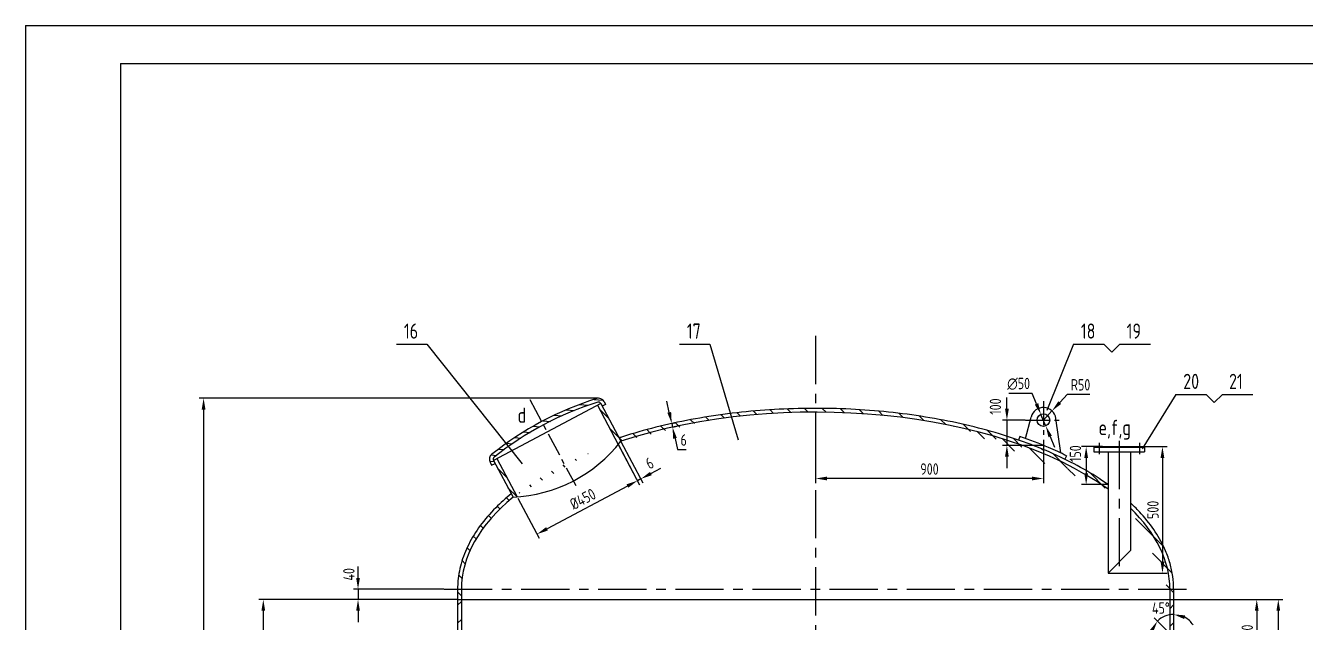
# Model space of a CAD drawing. Extents: x 104028 to 129789, y -4623 to 7992.
# Drawn here: x 120879 to 125937, y 5634 to 7992 of the extents above; entities that cross this region are included whole.
import ezdxf

# ---------------------------------------------------------------- set-up
doc = ezdxf.new("R2010")
doc.units = 0
doc.header["$LTSCALE"] = 3
doc.header["$MEASUREMENT"] = 0
doc.linetypes.add('CENTER', pattern=[50.8, 31.75, -6.35, 6.35, -6.35])
doc.layers.get('0').update_dxf_attribs({"linetype": 'CONTINUOUS'})
doc.layers.get('DEFPOINTS').update_dxf_attribs({"linetype": 'CONTINUOUS'})
for name, color, linetype in [('LAYERAXIS', 1, 'CENTER'), ('MAINLINE', 3, 'CONTINUOUS'), ('实线', 3, 'CONTINUOUS')]:
    doc.layers.add(name, color=color, linetype=linetype)
doc.styles.add('HZ', font='isocp.shx', dxfattribs={"width": 0.85, "bigfont": 'hztxt.shx'})
doc.dimstyles.new('C', dxfattribs={"dimtxt": 24, "dimasz": 24, "dimexe": 9.2, "dimexo": 0.1, "dimgap": 8, "dimtad": 1, "dimdec": 0, "dimdsep": 46, "dimtxsty": 'HZ', "dimcen": 0, "dimadec": 0, "dimazin": 0, "dimtfac": 1, "dimtdec": 4, "dimtmove": 2, "dimatfit": 3, "dimfxl": 0, "dimtolj": 1, "dimtzin": 0, "dimarcsym": 0})
doc.dimstyles.new('DWX', dxfattribs={"dimscale": 0, "dimtxt": 45, "dimasz": 45, "dimexe": 18, "dimexo": 0.625, "dimgap": 15, "dimtad": 1, "dimdec": 0, "dimdsep": 46, "dimtxsty": 'HZ', "dimcen": 0, "dimadec": 0, "dimazin": 0, "dimtfac": 1, "dimtdec": 0, "dimtmove": 2, "dimatfit": 3, "dimfxl": 0, "dimtolj": 1, "dimtzin": 0, "dimarcsym": 0})

# ---------------------------------------------------------------- blocks, each defined once
blk = doc.blocks.new('*D71')
at = {"color": 0, "lineweight": -2}
for p, q in [((123221.4, 6335.9), (123305.5, 6177.8)), ((123257.4, 6172.5), (122939.5, 6003.5)), ((122824.1, 6124.7), (122908.2, 5966.5))]:
    blk.add_line(p, q, dxfattribs=at)
at = {"color": 0}
for points in [[(123253.8, 6179.1), (123260.9, 6165.9), (123297.1, 6193.7)], [(122936, 6010.1), (122943, 5996.9), (122899.8, 5982.4)]]:
    blk.add_solid(points, dxfattribs=at)
at = {"layer": 'DEFPOINTS', "color": 0}
for p in [(123221.1, 6336.5), (122823.8, 6125.2), (122899.8, 5982.4)]:
    blk.add_point(p, dxfattribs=at)
at = {"color": 0, "insert": (123080.8, 6121.1), "char_height": 45, "attachment_point": 5, "rotation": 28, "style": 'HZ'}
blk.add_mtext('\\A1;%%C450', dxfattribs=at)
blk = doc.blocks.new('*D72')
at = {"color": 0, "lineweight": -2}
for p, q in [((123218.4, 6341.6), (123305.5, 6177.8)), ((123231.6, 6348.6), (123318.7, 6184.8)), ((123350, 6221.8), (123389.7, 6242.9)), ((123257.4, 6172.5), (123217.6, 6151.4)), ((123310.3, 6200.7), (123297.1, 6193.7))]:
    blk.add_line(p, q, dxfattribs=at)
at = {"color": 0}
for points in [[(123346.5, 6228.4), (123353.5, 6215.2), (123310.3, 6200.7)], [(123253.8, 6179.1), (123260.9, 6165.9), (123297.1, 6193.7)]]:
    blk.add_solid(points, dxfattribs=at)
at = {"layer": 'DEFPOINTS', "color": 0}
for p in [(123218.1, 6342.1), (123231.3, 6349.1), (123297.1, 6193.7)]:
    blk.add_point(p, dxfattribs=at)
at = {"color": 0, "insert": (123344.9, 6262.8), "char_height": 45, "attachment_point": 5, "rotation": 28, "style": 'HZ'}
blk.add_mtext('\\A1;6', dxfattribs=at)
blk = doc.blocks.new('*D73')
at = {"color": 0, "lineweight": -2}
for p, q in [((124001.1, 6280.2), (124001.1, 6184.2)), ((124901.1, 6280.2), (124901.1, 6184.2)), ((124856.1, 6202.2), (124046.1, 6202.2))]:
    blk.add_line(p, q, dxfattribs=at)
at = {"color": 0}
for points in [[(124046.1, 6209.7), (124046.1, 6194.7), (124001.1, 6202.2)], [(124856.1, 6209.7), (124856.1, 6194.7), (124901.1, 6202.2)]]:
    blk.add_solid(points, dxfattribs=at)
at = {"layer": 'DEFPOINTS', "color": 0}
for p in [(124001.1, 6280.8), (124901.1, 6280.8), (124001.1, 6202.2)]:
    blk.add_point(p, dxfattribs=at)
at = {"color": 0, "insert": (124451.1, 6239.7), "char_height": 45, "attachment_point": 5, "style": 'HZ'}
blk.add_mtext('\\A1;900', dxfattribs=at)
blk = doc.blocks.new('*D74')
at = {"color": 0, "lineweight": -2}
for p, q in [((125134.4, 6328.2), (125052.3, 6328.2)), ((125070.3, 6283.2), (125070.3, 6223.2)), ((125155.9, 6178.2), (125052.3, 6178.2))]:
    blk.add_line(p, q, dxfattribs=at)
at = {"color": 0}
for points in [[(125062.8, 6283.2), (125077.8, 6283.2), (125070.3, 6328.2)], [(125062.8, 6223.2), (125077.8, 6223.2), (125070.3, 6178.2)]]:
    blk.add_solid(points, dxfattribs=at)
at = {"layer": 'DEFPOINTS', "color": 0}
for p in [(125135.1, 6328.2), (125070.3, 6178.2), (125156.6, 6178.2)]:
    blk.add_point(p, dxfattribs=at)
at = {"color": 0, "insert": (125028, 6300.6), "char_height": 45, "attachment_point": 5, "rotation": 90, "style": 'HZ'}
blk.add_mtext('\\A1;150', dxfattribs=at)
blk = doc.blocks.new('*D75')
at = {"color": 0, "lineweight": -2}
for p, q in [((125267.7, 6328.2), (125389.8, 6328.2)), ((125371.8, 6283.2), (125371.8, 5873.2)), ((125157.2, 5828.2), (125389.8, 5828.2))]:
    blk.add_line(p, q, dxfattribs=at)
at = {"color": 0}
for points in [[(125364.3, 6283.2), (125379.3, 6283.2), (125371.8, 6328.2)], [(125364.3, 5873.2), (125379.3, 5873.2), (125371.8, 5828.2)]]:
    blk.add_solid(points, dxfattribs=at)
at = {"layer": 'DEFPOINTS', "color": 0}
for p in [(125267.1, 6328.2), (125156.6, 5828.2), (125371.8, 5828.2)]:
    blk.add_point(p, dxfattribs=at)
at = {"color": 0, "insert": (125334.3, 6078.2), "char_height": 45, "attachment_point": 5, "rotation": 90, "style": 'HZ'}
blk.add_mtext('\\A1;500', dxfattribs=at)
blk = doc.blocks.new('*D76')
at = {"color": 0, "lineweight": -2}
for p, q in [((124966, 6502.1), (124996.8, 6535)), ((124996.8, 6535), (125084.5, 6535)), ((124901.1, 6432.8), (124935.2, 6469.3))]:
    blk.add_line(p, q, dxfattribs=at)
at = {"color": 0}
blk.add_solid([(124960.5, 6507.2), (124971.5, 6497), (124935.2, 6469.3)], dxfattribs=at)
at = {"layer": 'DEFPOINTS', "color": 0}
for p in [(124901.1, 6432.8), (124935.2, 6469.3)]:
    blk.add_point(p, dxfattribs=at)
at = {"color": 0, "insert": (125048.1, 6572.5), "char_height": 45, "attachment_point": 5, "style": 'HZ'}
blk.add_mtext('\\A1;R50', dxfattribs=at)
blk = doc.blocks.new('*D77')
at = {"color": 0, "lineweight": -2}
for p, q in [((124856.5, 6538.8), (124765, 6538.8)), ((124874, 6497.3), (124856.5, 6538.8)), ((124910.7, 6409.7), (124891.4, 6455.8)), ((124928.2, 6368.2), (124945.6, 6326.7))]:
    blk.add_line(p, q, dxfattribs=at)
at = {"color": 0}
for points in [[(124880.9, 6500.2), (124867, 6494.4), (124891.4, 6455.8)], [(124935.1, 6371.1), (124921.2, 6365.3), (124910.7, 6409.7)]]:
    blk.add_solid(points, dxfattribs=at)
at = {"layer": 'DEFPOINTS', "color": 0}
for p in [(124891.4, 6455.8), (124910.7, 6409.7)]:
    blk.add_point(p, dxfattribs=at)
at = {"color": 0, "insert": (124803.3, 6576.3), "char_height": 45, "attachment_point": 5, "style": 'HZ'}
blk.add_mtext('\\A1;∅50', dxfattribs=at)
blk = doc.blocks.new('*D78')
at = {"color": 0, "lineweight": -2}
for p, q in [((124757, 6477.8), (124757, 6522.8)), ((124829.8, 6432.8), (124739, 6432.8)), ((124757, 6432.8), (124757, 6333.2)), ((124900.4, 6333.2), (124739, 6333.2)), ((124757, 6288.2), (124757, 6243.2))]:
    blk.add_line(p, q, dxfattribs=at)
at = {"color": 0}
for points in [[(124749.5, 6477.8), (124764.5, 6477.8), (124757, 6432.8)], [(124749.5, 6288.2), (124764.5, 6288.2), (124757, 6333.2)]]:
    blk.add_solid(points, dxfattribs=at)
at = {"layer": 'DEFPOINTS', "color": 0}
for p in [(124830.4, 6432.8), (124757, 6333.2), (124901.1, 6333.2)]:
    blk.add_point(p, dxfattribs=at)
at = {"color": 0, "insert": (124711.6, 6486.7), "char_height": 45, "attachment_point": 5, "rotation": 90, "style": 'HZ'}
blk.add_mtext('\\A1;100', dxfattribs=at)
blk = doc.blocks.new('*D79')
at = {"color": 0, "lineweight": -2}
for p, q in [((123422.7, 6463.5), (123413, 6507.4)), ((123432.4, 6419.5), (123435.6, 6404.9)), ((123432.5, 6419.5), (123449.9, 6423.4)), ((123435.7, 6404.9), (123453.2, 6408.7)), ((123445.3, 6360.9), (123455, 6317)), ((123455, 6317), (123489.5, 6317))]:
    blk.add_line(p, q, dxfattribs=at)
at = {"color": 0}
for points in [[(123430, 6465.1), (123415.3, 6461.8), (123432.4, 6419.5)], [(123452.6, 6362.5), (123438, 6359.3), (123435.6, 6404.9)]]:
    blk.add_solid(points, dxfattribs=at)
at = {"layer": 'DEFPOINTS', "color": 0}
for p in [(123432.4, 6419.5), (123435.6, 6404.9), (123435.6, 6404.9)]:
    blk.add_point(p, dxfattribs=at)
at = {"color": 0, "insert": (123479.7, 6354.5), "char_height": 45, "attachment_point": 5, "style": 'HZ'}
blk.add_mtext('\\A1;6', dxfattribs=at)
blk = doc.blocks.new('*D92')
at = {"color": 0, "lineweight": -2}
for p, q in [((122585.4, 5724.5), (121800.2, 5724.5)), ((121818.2, 5679.5), (121818.2, 2469.5)), ((122585.4, 2424.5), (121800.2, 2424.5))]:
    blk.add_line(p, q, dxfattribs=at)
at = {"color": 0}
for points in [[(121810.7, 5679.5), (121825.7, 5679.5), (121818.2, 5724.5)], [(121810.7, 2469.5), (121825.7, 2469.5), (121818.2, 2424.5)]]:
    blk.add_solid(points, dxfattribs=at)
at = {"layer": 'DEFPOINTS', "color": 0}
for p in [(122586.1, 5724.5), (121818.2, 2424.5), (122586.1, 2424.5)]:
    blk.add_point(p, dxfattribs=at)
at = {"color": 0, "insert": (121780.7, 4074.5), "char_height": 45, "attachment_point": 5, "rotation": 90, "style": 'HZ'}
blk.add_mtext('\\A1;3300', dxfattribs=at)
blk = doc.blocks.new('*D95')
at = {"color": 0, "lineweight": -2}
for p, q in [((122192.5, 5809.5), (122192.5, 5854.5)), ((122531.8, 5764.5), (122174.5, 5764.5)), ((122230.1, 5724.5), (122174.5, 5724.5)), ((122192.5, 5764.5), (122192.5, 5724.5)), ((122192.5, 5679.5), (122192.5, 5634.5))]:
    blk.add_line(p, q, dxfattribs=at)
at = {"color": 0}
for points in [[(122185, 5809.5), (122200, 5809.5), (122192.5, 5764.5)], [(122185, 5679.5), (122200, 5679.5), (122192.5, 5724.5)]]:
    blk.add_solid(points, dxfattribs=at)
at = {"layer": 'DEFPOINTS', "color": 0}
for p in [(122192.5, 5724.5), (122230.8, 5724.5), (122532.5, 5764.5)]:
    blk.add_point(p, dxfattribs=at)
at = {"color": 0, "insert": (122156.3, 5823.6), "char_height": 45, "attachment_point": 5, "rotation": 90, "style": 'HZ'}
blk.add_mtext('\\A1;40', dxfattribs=at)
blk = doc.blocks.new('*D108')
at = {"color": 0, "lineweight": -2}
for p, q in [((123142.2, 6519.4), (121564.1, 6519.4)), ((121582.1, 6474.4), (121582.1, 904.6)), ((121955.8, 859.6), (121564.1, 859.6))]:
    blk.add_line(p, q, dxfattribs=at)
at = {"color": 0}
for points in [[(121574.6, 6474.4), (121589.6, 6474.4), (121582.1, 6519.4)], [(121574.6, 904.6), (121589.6, 904.6), (121582.1, 859.6)]]:
    blk.add_solid(points, dxfattribs=at)
at = {"layer": 'DEFPOINTS', "color": 0}
for p in [(123142.8, 6519.4), (121582.1, 859.6), (121956.4, 859.6)]:
    blk.add_point(p, dxfattribs=at)
at = {"color": 0, "insert": (121544.6, 3689.5), "char_height": 45, "attachment_point": 5, "rotation": 90, "style": 'HZ'}
blk.add_mtext('\\A1;～5660', dxfattribs=at)
blk = doc.blocks.new('*D109')
at = {"color": 0, "lineweight": -2}
for p, q in [((125416.7, 5724.5), (125762.5, 5724.5)), ((125744.5, 5679.5), (125744.5, 5499.5)), ((125646.3, 5454.5), (125762.5, 5454.5))]:
    blk.add_line(p, q, dxfattribs=at)
at = {"color": 0}
for points in [[(125737, 5679.5), (125752, 5679.5), (125744.5, 5724.5)], [(125737, 5499.5), (125752, 5499.5), (125744.5, 5454.5)]]:
    blk.add_solid(points, dxfattribs=at)
at = {"layer": 'DEFPOINTS', "color": 0}
for p in [(125416.1, 5724.5), (125645.7, 5454.5), (125744.5, 5454.5)]:
    blk.add_point(p, dxfattribs=at)
at = {"color": 0, "insert": (125707, 5589.5), "char_height": 45, "attachment_point": 5, "rotation": 90, "style": 'HZ'}
blk.add_mtext('\\A1;270', dxfattribs=at)
blk = doc.blocks.new('*D110')
at = {"color": 0, "lineweight": -2}
for p, q in [((125763.1, 5724.5), (125847.7, 5724.5)), ((125829.7, 5679.5), (125829.7, 4069.5)), ((125602.8, 4024.5), (125847.7, 4024.5))]:
    blk.add_line(p, q, dxfattribs=at)
at = {"color": 0}
for points in [[(125822.2, 5679.5), (125837.2, 5679.5), (125829.7, 5724.5)], [(125822.2, 4069.5), (125837.2, 4069.5), (125829.7, 4024.5)]]:
    blk.add_solid(points, dxfattribs=at)
at = {"layer": 'DEFPOINTS', "color": 0}
for p in [(125762.5, 5724.5), (125602.2, 4024.5), (125829.7, 4024.5)]:
    blk.add_point(p, dxfattribs=at)
at = {"color": 0, "insert": (125792.2, 4874.5), "char_height": 45, "attachment_point": 5, "rotation": 90, "style": 'HZ'}
blk.add_mtext('\\A1;1700', dxfattribs=at)
blk = doc.blocks.new('*D113')
at = {"color": 0, "lineweight": -2}
blk.add_line((125415.6, 5574.9), (125339.1, 5651.4), dxfattribs=at)
for start, end in [(90, 135), (32.6136, 61.3068), (163.6932, 192.3864)]:
    blk.add_arc((125416.1, 5574.5), 90.8, start, end, dxfattribs=at)
at = {"color": 0}
for points in [[(125457.8, 5646.9), (125461.5, 5661.4), (125416.1, 5665.3)], [(125322.5, 5603.8), (125335.4, 5596.2), (125351.8, 5638.7)]]:
    blk.add_solid(points, dxfattribs=at)
at = {"layer": 'DEFPOINTS', "color": 0}
for p in [(125416.1, 5724.5), (125392.6, 5662.2), (125416.1, 5574.5), (125448.5, 5542.1), (125416.1, 2384.5)]:
    blk.add_point(p, dxfattribs=at)
at = {"color": 0, "insert": (125365.7, 5690.1), "char_height": 45, "attachment_point": 5, "rotation": 1, "style": 'HZ'}
blk.add_mtext('\\A1;45°', dxfattribs=at)

msp = doc.modelspace()

# ---------------------------------------------------------------- hatches: boundary and pattern name
h = msp.add_hatch()
h.set_pattern_fill('LINE', color=256, scale=8, angle=355, style=0)
h.set_pattern_definition([(355, (79697.118, -64136.857), (2.213756, 25.303345), [])])
h.paths.add_polyline_path([(122918.2, 6427.1), (122925.2, 6413.8, -0.017742), (123006.6, 6453.5), (123000.4, 6467.1, 0.017722)])
h.paths.add_polyline_path([(123000.4, 6467.1), (123006.6, 6453.5, -0.02795), (123139.8, 6503.9, -0.361697), (123151.7, 6499.1), (123157.8, 6487.6), (123171, 6494.6), (123164.9, 6506.1, 0.361695), (123135.3, 6518.2, 0.02797)])
h.paths.add_polyline_path([(122721.2, 6297.9), (122730.5, 6286.2, -0.045717), (122925.2, 6413.8), (122918.2, 6427.1, 0.045717)])
h.paths.add_polyline_path([(122721.2, 6297.9, 0.361604), (122714.7, 6266.6), (122720.7, 6255.2), (122734, 6262.2), (122727.9, 6273.7, -0.361604), (122730.5, 6286.2)])
h = msp.add_hatch()
h.set_pattern_fill('LINE', color=256, scale=200, angle=135, style=0)
h.set_pattern_definition([(135, (9727.457, -348.17), (-17.6776695, -17.6776695), [])])
h.paths.add_polyline_path([(122741.1, 6280.7), (122727.9, 6273.7), (122805.1, 6128.4, 0.007162), (122821.6, 6129.4)])
h.paths.add_polyline_path([(123151.7, 6499), (123138.5, 6492), (123221.1, 6336.5, 0.007095), (123231.4, 6349.2)])
h = msp.add_hatch()
h.set_pattern_fill('LINE', color=256, scale=400, angle=135, style=0)
h.set_pattern_definition([(135, (9727.457, -348.17), (-35.35534, -35.35534), [])])
edge = h.paths.add_edge_path()
edge.add_ellipse((124001.1, 5764.5), major_axis=(-1400, 0), ratio=0.5, start_angle=270, end_angle=303.3518, ccw=False)
edge.add_line((124001.1, 6464.5), (124001.1, 6479.5))
edge.add_spline(control_points=[(124001.1, 6479.5), (123984.3, 6479.5), (123967.6, 6479.4), (123900.6, 6478.2), (123850.3, 6475.9), (123750.6, 6468.7), (123701.1, 6463.8), (123603.4, 6451.3), (123555.2, 6443.7), (123460.7, 6426.1), (123414.4, 6416), (123324.2, 6393.3), (123280.3, 6380.8), (123233.3, 6365.6), (123228.8, 6364.2), (123224.2, 6362.7)], knot_values=[4.712389, 4.712389, 4.712389, 4.712389, 4.747999, 4.747999, 4.855399, 4.855399, 4.962799, 4.962799, 5.0702, 5.0702, 5.1776, 5.1776, 5.285001, 5.285001, 5.296573, 5.296573, 5.296573, 5.296573], degree=3, periodic=0)
edge.add_line((123224.2, 6362.7), (123231.4, 6349.2))
edge = h.paths.add_edge_path()
edge.add_spline(control_points=[(124802.5, 6354.3), (124762.4, 6368.2), (124720.7, 6381.1), (124633.7, 6404.9), (124588.1, 6415.9), (124495, 6435.2), (124447.4, 6443.7), (124350.6, 6457.9), (124301.5, 6463.7), (124202.3, 6472.7), (124152.3, 6475.9), (124068.4, 6478.9), (124034.7, 6479.5), (124001.1, 6479.5)], knot_values=[4.107107, 4.107107, 4.107107, 4.107107, 4.210996, 4.210996, 4.318397, 4.318397, 4.425797, 4.425797, 4.533198, 4.533198, 4.640598, 4.640598, 4.712389, 4.712389, 4.712389, 4.712389], degree=3, periodic=0)
edge.add_line((124001.1, 6479.5), (124001.1, 6464.5))
edge.add_ellipse((124001.1, 5764.5), major_axis=(-1400, 0), ratio=0.5, start_angle=229.9948, end_angle=270, ccw=False)
edge.add_line((124901.1, 6300.7), (124901.1, 6316.9))
edge.add_spline(control_points=[(124901.1, 6316.9), (124870.6, 6329.6), (124839.1, 6341.6), (124805.3, 6353.4), (124803.9, 6353.8), (124802.5, 6354.3)], knot_values=[4.019517, 4.019517, 4.019517, 4.019517, 4.103596, 4.103596, 4.107107, 4.107107, 4.107107, 4.107107], degree=3, periodic=0)
h = msp.add_hatch()
h.set_pattern_fill('LINE', color=256, scale=400, angle=135, style=0)
edge = h.paths.add_edge_path()
edge.add_spline(control_points=[(125156.6, 6178.2), (125148.7, 6183.8), (125140.7, 6189.4), (125102.2, 6215.3), (125069.7, 6234.8), (125019.2, 6262.1), (125002.7, 6270.5), (124985.8, 6278.8)], knot_values=[3.752494, 3.752494, 3.752494, 3.752494, 3.781395, 3.781395, 3.888795, 3.888795, 3.938848, 3.938848, 3.938848, 3.938848], degree=3, periodic=0)
edge.add_spline(control_points=[(124985.8, 6278.8), (124966.4, 6288.2), (124946.5, 6297.4), (124917.9, 6309.9), (124909.5, 6313.4), (124901.1, 6316.9)], knot_values=[3.938848, 3.938848, 3.938848, 3.938848, 3.996195, 3.996195, 4.019517, 4.019517, 4.019517, 4.019517], degree=3, periodic=0)
edge.add_line((124901.1, 6316.9), (124901.1, 6300.7))
edge.add_ellipse((124001.1, 5764.5), major_axis=(-1400, 0), ratio=0.5, start_angle=214.3753, end_angle=229.9948, ccw=False)
edge.add_line((125156.6, 6159.7), (125156.6, 6178.2))
edge = h.paths.add_edge_path()
edge.add_spline(control_points=[(125416.1, 5764.5), (125416.1, 5781.5), (125414.9, 5798.6), (125410.1, 5832.6), (125406.5, 5849.5), (125397, 5883.2), (125391.1, 5899.9), (125373.2, 5941.8), (125359.7, 5966.8), (125327.5, 6015.8), (125308.8, 6039.8), (125274.5, 6077.7), (125260.5, 6091.9), (125245.6, 6105.8)], knot_values=[3.141593, 3.141593, 3.141593, 3.141593, 3.211659, 3.211659, 3.281726, 3.281726, 3.351793, 3.351793, 3.459193, 3.459193, 3.566594, 3.566594, 3.633115, 3.633115, 3.633115, 3.633115], degree=3, periodic=0)
edge.add_line((125245.6, 6105.8), (125245.6, 6085.1))
edge.add_ellipse((124001.1, 5764.5), major_axis=(-1400, 0), ratio=0.5, start_angle=180, end_angle=207.2611, ccw=False)
edge.add_line((125401, 5768.7), (125401, 5767.9))
edge.add_ellipse((124001.1, 5764.5), major_axis=(-1400, 0), ratio=0.5, start_angle=180, end_angle=207.2611, ccw=False)
edge.add_line((125401.1, 5764.5), (125416.1, 5764.5))
h.paths.add_polyline_path([(125416.1, 5764.5), (125401, 5764.5), (125401, 5724.5), (125416.1, 5724.5)])
h = msp.add_hatch()
h.set_pattern_fill('LINE', color=256, scale=400, angle=135, style=0)
h.paths.add_polyline_path([(122601.1, 5764.5), (122586.1, 5764.5), (122586.1, 5724.5), (122601.1, 5724.5)])
edge = h.paths.add_edge_path()
edge.add_spline(control_points=[(122797.9, 6141.9), (122775.9, 6124), (122755.5, 6105.5), (122713.9, 6063.7), (122693.5, 6040.1), (122657.9, 5991.8), (122642.6, 5967.1), (122617.3, 5916.8), (122607.3, 5891.3), (122592.9, 5839.7), (122588.4, 5813.7), (122586.3, 5779.9), (122586.1, 5772.2), (122586.1, 5764.5)], knot_values=[5.733309, 5.733309, 5.733309, 5.733309, 5.822003, 5.822003, 5.929403, 5.929403, 6.036804, 6.036804, 6.144204, 6.144204, 6.251605, 6.251605, 6.283185, 6.283185, 6.283185, 6.283185], degree=3, periodic=0)
edge.add_line((122586.1, 5764.5), (122601.1, 5764.5))
edge.add_ellipse((124001.1, 5764.5), major_axis=(-1400, 0), ratio=0.5, start_angle=328.675, end_angle=360, ccw=False)
edge.add_line((122805.1, 6128.4), (122797.9, 6141.9))
h = msp.add_hatch()
h.set_pattern_fill('LINE', color=256, scale=400, angle=45, style=0)
h.paths.add_polyline_path([(122601.1, 5724.5), (122586.1, 5724.5), (122586.1, 4788.5), (122601.1, 4788.5)])
h = msp.add_hatch()
h.set_pattern_fill('LINE', color=256, scale=400, angle=45, style=0)
h.paths.add_polyline_path([(125416.1, 5724.5), (125401, 5724.5), (125401, 2474.5), (125416.1, 2474.5)])

# ---------------------------------------------------------------- linework, layer by layer
for p, q in [((120878.7, 7992), (120878.7, -4623)), ((120878.7, 7992), (129788.7, 7992)), ((122345.1, 6733.3), (122465.1, 6733.3)), ((122465.1, 6733.3), (122840.8, 6259.9)), ((123463, 6733.3), (123583, 6733.3)), ((123583, 6733.3), (123694.5, 6355.7)), ((125020.3, 6733.3), (124914.6, 6471.3)), ((125020.3, 6733.3), (125140.3, 6733.3)), ((125140.3, 6733.3), (125172.2, 6701.5)), ((125204, 6733.3), (125172.2, 6701.5)), ((125204, 6733.3), (125324, 6733.3)), ((125424.9, 6534.5), (125292.2, 6319.3)), ((125424.9, 6534.5), (125544.9, 6534.5)), ((125544.9, 6534.5), (125576.8, 6502.6)), ((125608.6, 6534.5), (125576.8, 6502.6)), ((125608.6, 6534.5), (125728.6, 6534.5))]:
    msp.add_line(p, q)
msp.add_arc((122777.8, 6703), 575.2, 272.7238, 322.0452)
at = {"layer": 'LAYERAXIS', "ltscale": 2}
for p, q in [((124001.1, 6766.1), (124001.1, 4369.2)), ((125121.1, 6343.2), (125121.1, 6299)), ((125201.1, 6350.8), (125201.1, 5817.8)), ((125281.1, 6343.2), (125281.1, 6299)), ((122532.5, 5764.5), (125497.3, 5764.5))]:
    msp.add_line(p, q, dxfattribs=at)
at = {"layer": 'LAYERAXIS'}
for p, q in [((122872, 6513.8), (123052.7, 6174.2)), ((124901.1, 6507.8), (124901.1, 6280.8)), ((124830.4, 6432.8), (124964.6, 6432.8))]:
    msp.add_line(p, q, dxfattribs=at)
at = {"layer": 'MAINLINE'}
for p, q in [((124831.1, 6360.1), (124852.6, 6445.1)), ((124969.8, 6303.1), (124950.6, 6439.7)), ((124807.5, 6368.5), (124802.5, 6354.3)), ((125101.1, 6326.2), (125101.1, 6308.2)), ((125101.1, 6326.2), (125301.1, 6326.2)), ((125135.1, 6328.2), (125135.1, 6326.2)), ((125135.1, 6328.2), (125267.1, 6328.2)), ((125267.1, 6328.2), (125267.1, 6326.2)), ((125301.1, 6326.2), (125301.1, 6308.2)), ((124992.4, 6292.3), (124985.8, 6278.8)), ((125101.1, 6308.2), (125301.1, 6308.2)), ((125156.6, 6308.2), (125156.6, 5828.2)), ((125245.6, 6308.2), (125245.6, 5917.2)), ((125156.6, 5828.2), (125245.6, 5917.2)), ((122601.1, 5768.4), (122601.1, 5724.5)), ((125401, 5768.4), (125401, 5724.5)), ((122586.1, 5764.5), (122586.1, 5724.5)), ((122586.1, 5724.5), (125416.1, 5724.5)), ((122586.1, 5724.5), (122586.1, 4788.5)), ((122601.1, 5724.5), (122601.1, 2384.5)), ((125401, 5724.5), (125401, 2384.5)), ((125416.1, 5764.5), (125416.1, 5724.5)), ((125416.1, 5724.5), (125416.1, 2384.5))]:
    msp.add_line(p, q, dxfattribs=at)
msp.add_circle((124901.1, 6432.8), 25, dxfattribs=at)
msp.add_arc((124901.1, 6432.8), 50, 7.9963, 165.7695, dxfattribs=at)
for start_param, end_param in [(3.741555, 5.294487), (5.736461, 6.283185), (3.141593, 3.617388)]:
    msp.add_ellipse((124001.1, 5764.5), major_axis=(-1400, 0), ratio=0.5, start_param=start_param, end_param=end_param, dxfattribs=at)
for points, knots in [([(125156.6, 6178.2), (125148.7, 6183.8), (125140.7, 6189.4), (125102.2, 6215.3), (125069.7, 6234.8), (125000.8, 6272), (124964.3, 6289.7), (124888, 6322.9), (124848.1, 6338.5), (124765.2, 6367.3), (124722.2, 6380.7), (124633.7, 6404.9), (124588.1, 6415.9), (124495, 6435.2), (124447.4, 6443.7), (124350.6, 6457.9), (124301.5, 6463.7), (124202.3, 6472.7), (124152.3, 6475.9), (124051.8, 6479.5), (124001.3, 6480), (123900.6, 6478.2), (123850.3, 6475.9), (123750.6, 6468.7), (123701.1, 6463.8), (123603.4, 6451.3), (123555.2, 6443.7), (123460.7, 6426.1), (123414.4, 6416), (123324.2, 6393.3), (123280.3, 6380.8), (123233.3, 6365.6), (123228.8, 6364.2), (123224.2, 6362.7)], [3.752494, 3.752494, 3.752494, 3.752494, 3.781395, 3.781395, 3.888795, 3.888795, 3.996195, 3.996195, 4.103596, 4.103596, 4.210996, 4.210996, 4.318397, 4.318397, 4.425797, 4.425797, 4.533198, 4.533198, 4.640598, 4.640598, 4.747999, 4.747999, 4.855399, 4.855399, 4.962799, 4.962799, 5.0702, 5.0702, 5.1776, 5.1776, 5.285001, 5.285001, 5.296573, 5.296573, 5.296573, 5.296573]), ([(124992.4, 6292.3), (124969.6, 6303.4), (124946.1, 6314.1), (124885.2, 6340.1), (124847, 6354.8), (124807.5, 6368.5)], [3.9388475, 3.9388475, 3.9388475, 3.9388475, 4.0056981, 4.0056981, 4.1071065, 4.1071065, 4.1071065, 4.1071065]), ([(122797.9, 6141.9), (122775.9, 6124), (122755.5, 6105.5), (122713.9, 6063.7), (122693.5, 6040.1), (122657.9, 5991.8), (122642.6, 5967.1), (122617.3, 5916.8), (122607.3, 5891.3), (122592.9, 5839.7), (122588.4, 5813.7), (122586.3, 5779.9), (122586.1, 5772.2), (122586.1, 5764.5)], [5.7333088, 5.7333088, 5.7333088, 5.7333088, 5.822003, 5.822003, 5.9294035, 5.9294035, 6.0368039, 6.0368039, 6.1442044, 6.1442044, 6.2516048, 6.2516048, 6.2831853, 6.2831853, 6.2831853, 6.2831853]), ([(125416.1, 5764.5), (125416.1, 5781.5), (125414.9, 5798.6), (125410.1, 5832.6), (125406.5, 5849.5), (125397, 5883.2), (125391.1, 5899.9), (125373.2, 5941.8), (125359.7, 5966.8), (125327.5, 6015.8), (125308.8, 6039.8), (125274.5, 6077.7), (125260.5, 6091.9), (125245.6, 6105.8)], [3.1415927, 3.1415927, 3.1415927, 3.1415927, 3.2116594, 3.2116594, 3.2817261, 3.2817261, 3.3517928, 3.3517928, 3.4591932, 3.4591932, 3.5665937, 3.5665937, 3.6331148, 3.6331148, 3.6331148, 3.6331148])]:
    msp.add_open_spline(points, degree=3, knots=knots, dxfattribs=at)
at = {"layer": '实线'}
for p, q in [((121253.7, 7842), (121253.7, -4473)), ((121253.7, 7842), (129638.7, 7842)), ((123151.7, 6499), (122727.9, 6273.7)), ((123138.5, 6492), (123221.1, 6336.5)), ((123151.7, 6499), (123231.4, 6349.2)), ((123171.1, 6494.6), (123157.8, 6487.5)), ((123165, 6506.1), (123171.1, 6494.6)), ((122727.9, 6273.7), (122805.1, 6128.4)), ((122741.1, 6280.7), (122821.6, 6129.4)), ((122714.7, 6266.6), (122720.7, 6255.2)), ((122720.7, 6255.2), (122734, 6262.2))]:
    msp.add_line(p, q, dxfattribs=at)
for centre, radius, start, end in [((123524.3, 5287.6), 1290.7, 107.5394, 128.4792), ((123524.3, 5287.6), 1275.7, 107.5394, 128.4792), ((123142.8, 6494.4), 25, 28, 107.5394), ((123142.8, 6494.4), 10, 28, 107.5394), ((122736.7, 6278.4), 25, 128.4792, 208), ((122736.7, 6278.4), 10, 128.4792, 208)]:
    msp.add_arc(centre, radius, start, end, dxfattribs=at)

# ---------------------------------------------------------------- texts
at = {"style": 'HZ', "width": 0.85}
for s, p in [('16', (122374, 6754.8)), ('17', (123492, 6754.8)), ('18', (125049.3, 6754.8)), ('19', (125230.4, 6754.8)), ('20', (125453.9, 6556)), ('21', (125635, 6556)), ('d', (122823.2, 6422.3)), ('e,f,g', (125119.3, 6374))]:
    msp.add_text(s, height=60, dxfattribs=at).set_placement(p)

# ---------------------------------------------------------------- dimensions: what is measured, and where the dimension line sits
dim = msp.add_diameter_dim_2p(p1=(124910.7, 6409.7), p2=(124891.4, 6455.8), dimstyle='C', override={"dimtxt": 45, "dimasz": 45, "dimexe": 18, "dimgap": 15, "dimtoh": 1, "dimtmove": 0, "dimatfit": 0})
dim.commit()
dim.dimension.update_dxf_attribs({"geometry": '*D77', "text_midpoint": (124803.3, 6538.8), "dimtype": 163})
dim = msp.add_radius_dim(center=(124901.1, 6432.8), mpoint=(124935.2, 6469.3), dimstyle='C', override={"dimtxt": 45, "dimasz": 45, "dimexe": 18, "dimgap": 15, "dimtoh": 1, "dimtmove": 0, "dimatfit": 0})
dim.commit()
dim.dimension.update_dxf_attribs({"geometry": '*D76', "text_midpoint": (125048.1, 6535), "dimtype": 164})
for base, p1, p2, picture, middle in [((124757, 6333.2), (124830.4, 6432.8), (124901.1, 6333.2), '*D78', (124711.6, 6486.7)), ((125070.3, 6178.2), (125135.1, 6328.2), (125156.6, 6178.2), '*D74', (125028, 6300.6)), ((122192.5, 5724.5), (122532.5, 5764.5), (122230.8, 5724.5), '*D95', (122156.3, 5823.6))]:
    dim = msp.add_linear_dim(base=base, p1=p1, p2=p2, angle=90, dimstyle='DWX', override={"dimscale": 1})
    dim.commit()
    dim.dimension.update_dxf_attribs({"geometry": picture, "text_midpoint": middle, "dimtype": 160})
dim = msp.add_linear_dim(base=(121582.1, 859.6), p1=(123142.8, 6519.4), p2=(121956.4, 859.6), angle=90, text='～<>', dimstyle='DWX', override={"dimscale": 1})
dim.commit()
dim.dimension.update_dxf_attribs({"geometry": '*D108', "text_midpoint": (121544.6, 3689.5)})
for p1, p2, distance, text, dimstyle, override, picture, middle in [((123432.4, 6419.5), (123435.6, 6404.9), 0, '6', 'C', {"dimtxt": 45, "dimasz": 45, "dimexe": 18, "dimgap": 15, "dimtoh": 1, "dimtmove": 0, "dimatfit": 0}, '*D79', (123479.7, 6354.5)), ((123221.1, 6336.5), (122823.8, 6125.2), 161.8, '%%C450', 'DWX', {"dimscale": 1}, '*D71', (123080.8, 6121.1))]:
    dim = msp.add_aligned_dim(p1=p1, p2=p2, distance=distance, text=text, dimstyle=dimstyle, override=override)
    dim.commit()
    dim.dimension.update_dxf_attribs({"geometry": picture, "text_midpoint": middle})
dim = msp.add_linear_dim(base=(123297.1, 6193.7), p1=(123231.3, 6349.1), p2=(123218.1, 6342.1), angle=208, text='6', dimstyle='DWX', override={"dimscale": 1})
dim.commit()
dim.dimension.update_dxf_attribs({"geometry": '*D72', "text_midpoint": (123344.9, 6262.8), "dimtype": 161})
for base, p1, p2, picture, middle in [((125371.8, 5828.2), (125267.1, 6328.2), (125156.6, 5828.2), '*D75', (125334.3, 6078.2)), ((121818.2, 2424.5), (122586.1, 5724.5), (122586.1, 2424.5), '*D92', (121780.7, 4074.5)), ((125744.5, 5454.5), (125416.1, 5724.5), (125645.7, 5454.5), '*D109', (125707, 5589.5)), ((125829.7, 4024.5), (125762.5, 5724.5), (125602.2, 4024.5), '*D110', (125792.2, 4874.5))]:
    dim = msp.add_linear_dim(base=base, p1=p1, p2=p2, angle=90, dimstyle='DWX', override={"dimscale": 1})
    dim.commit()
    dim.dimension.update_dxf_attribs({"geometry": picture, "text_midpoint": middle})
dim = msp.add_linear_dim(base=(124001.1, 6202.2), p1=(124901.1, 6280.8), p2=(124001.1, 6280.8), dimstyle='DWX', override={"dimscale": 1})
dim.commit()
dim.dimension.update_dxf_attribs({"geometry": '*D73', "text_midpoint": (124451.1, 6239.7)})
dim = msp.add_angular_dim_2l(base=(125392.6, 5662.2), line1=((125416.1, 5724.5), (125416.1, 2384.5)), line2=((125416.1, 5574.5), (125448.5, 5542.1)), dimstyle='DWX', override={"dimscale": 1})
dim.commit()
dim.dimension.update_dxf_attribs({"geometry": '*D113', "text_midpoint": (125365.7, 5690.1), "dimtype": 162, "text_rotation": 1})

doc.saveas('drawing.dxf')
